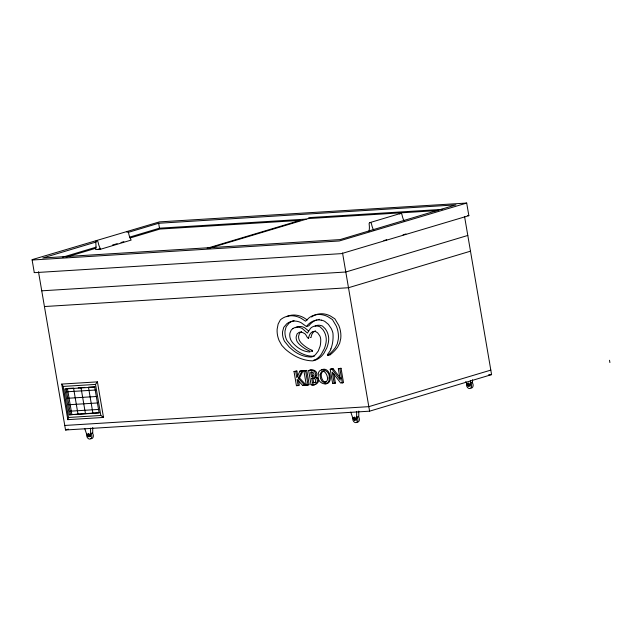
<?xml version="1.0" encoding="UTF-8"?>
<svg xmlns="http://www.w3.org/2000/svg" width="642" height="642" viewBox="0 0 642 642"><rect width="100%" height="100%" fill="white"/><g stroke="black" fill="none" stroke-linecap="round" stroke-linejoin="round"><path stroke-width="0.96" d="M466.686 203.057L159.417 221.891L32.886 259.424A3.708 0.425 -9.7 0 0 33.135 259.954L339.289 240.975L466.686 203.057L468.853 215.656L341.448 253.63L35.294 272.609A3.708 0.425 -9.7 0 1 34.323 272.393M468.853 215.712L467.737 215.568M67.819 419.651L68.509 417.469L63.205 386.42L61.736 384.077L97.424 381.87L103.506 417.444L67.819 419.651L61.736 384.077M468.178 386.139L466.557 383.619A3.459 2.504 73.3 0 0 469.623 388.562A3.459 2.504 73.3 0 0 470.947 383.346L469.888 385.12L470.04 386.027L468.178 386.139L465.763 381.597M90.578 428.182L90.602 433.687L89.768 435.757L90.225 436.568L88.363 436.68L86.558 433.936L84.72 428.543M90.225 436.568L90.073 435.661L91.132 433.888A3.459 2.504 73.3 0 1 89.808 439.104A3.459 2.504 73.3 0 1 86.742 434.152L86.558 433.936M356.623 411.723L356.655 417.228L355.82 419.298L356.278 420.109L354.416 420.221L352.61 417.477L350.773 412.084M356.278 420.109L356.125 419.21L357.185 417.428A3.459 2.504 73.3 0 1 355.861 422.645A3.459 2.504 73.3 0 1 352.795 417.701M470.401 380.393L470.417 383.146L469.583 385.216L470.04 386.027M330.879 348.879C331.513 350.107 325.382 356.109 328.174 355.146A58.542 42.396 73.3 0 0 335.22 347.787L337.259 343.879L338.326 339.169A20.343 14.734 73.3 0 0 336.392 326.216L332.42 319.547L327.717 316.586A31.033 22.47 73.3 0 0 309.147 317.734L305.552 321.209L301.307 318.384A31.972 23.152 73.3 0 0 280.377 319.828L278.138 324.025L277.135 329.202A19.051 13.795 73.3 0 0 279.053 340.437L281.79 345.38L285.401 349.216A59.064 42.773 73.3 0 0 312.951 360.868A31.249 22.63 73.3 0 0 321.417 354.103L324.306 348.742A32.798 23.754 73.3 0 0 326.072 342.395A12.936 9.365 73.3 0 0 324.467 332.163L322.926 329.635L319.997 326.77A15.191 11.002 73.3 0 0 310.616 328.206L307.398 333.07L302.181 328.463A15.095 10.93 73.3 0 0 292.993 328.471M308.593 338.246C306.828 338.599 306.362 333.688 304.059 333.318A9.357 6.773 73.3 0 0 299.132 332.315L297.053 333.936L296.155 336.986A6.733 4.871 73.3 0 0 297.19 341.624L298.538 343.478A37.501 27.157 73.3 0 0 309.749 351.078L309.901 351.976A31.113 22.534 73.3 0 1 292.487 342.531L291.091 340.485A8.86 6.412 73.3 0 1 289.943 333.062L291.235 330.044L292.993 328.471M299.501 377.969L305.985 384.895L304.814 385.248L298.329 378.323L299.501 377.969L303.144 370.643L299.926 371.124L296.789 377.665L295.705 371.381L296.877 371.036L297.808 376.413M298.329 378.323L301.973 370.996L303.144 370.643M329.852 354.207L330.044 354.785L330.614 354.416A58.542 42.396 73.3 0 0 337.66 347.057L339.698 343.149L340.766 338.438A20.343 14.734 73.3 0 0 338.832 325.486L334.859 318.817L330.157 315.856A31.033 22.47 73.3 0 0 314.339 315.35M103.506 417.444L100.818 415.47L95.514 384.422L97.424 381.87M312.397 351.198L312.189 350.339M330.165 354.761L327.773 355.451M321.586 369.848C330.06 365.499 334.53 384.422 324.932 383.796M301.571 331.585L299.501 333.206L298.594 336.248A6.733 4.871 73.3 0 0 299.637 340.894L300.978 342.748A37.501 27.157 73.3 0 0 312.189 350.347M96.388 241.922L42.749 257.988L340.051 239.602L455.948 204.878L158.646 223.272L127.999 232.452M62.747 257.169L96.276 247.122M129.796 237.083L159.489 228.183L306.146 219.115M65.998 257.193L95.706 248.302M130.198 237.965L159.898 229.066L300.103 220.391L207.165 248.237M98.114 249.385L100.024 248.807M112.414 245.1L117.181 243.671M120.993 242.532L123.85 241.673M100.65 249.224A16.275 11.789 73.3 0 1 98.178 242.596A1.661 1.204 73.3 0 0 96.645 240.79A1.661 1.204 73.3 0 0 95.746 242.676L95.762 242.748A16.275 11.789 73.3 0 1 95.586 249.537L100.65 249.224L131.153 240.084A16.275 11.789 73.3 0 1 128.673 233.455L128.577 232.934A1.661 1.204 73.3 0 0 126.546 231.947M209.637 248.133L308.329 218.569L438.59 210.512M369.752 222.654L400.255 213.513M383.852 240.59L386.733 239.723M403.064 234.828L405.945 233.969M467.801 235.453L345.805 272.007L41.746 290.818M470.49 251.183L348.486 287.728L44.426 306.539M313.095 331.601A7.07 5.12 73.3 0 1 315.872 331.729L317.678 332.869L319.804 335.822A7.72 5.585 73.3 0 1 320.727 340.798A21.796 15.785 73.3 0 1 320.077 346.295L318.272 351.038L315.455 354.681A20.375 14.758 73.3 0 1 311.843 356.936A41.457 30.022 73.3 0 1 293.49 350.725L289.253 347.089L284.526 341.327A13.057 9.453 73.3 0 1 282.568 331.665L283.748 327.348L286.685 323.841A23.232 16.82 73.3 0 1 301.05 322.653L306.427 326.513L308.866 325.783A27.758 20.103 73.3 0 1 316.795 319.925M69.312 414.796L99.133 412.95L94.711 387.094L64.89 388.94L69.312 414.796L99.406 412.646M38.488 271.767L65.532 429.988L68.381 429.129M298.402 379.944L299.316 385.312L296.452 385.77L294.012 371.485L296.877 371.036M90.602 433.687L92.737 433.045L92.713 427.54M303.899 370.875L306.764 370.418L309.203 384.694L308.032 385.048L306.338 385.152L303.899 370.875L306.764 370.418M88.363 436.68L87.906 435.87L90.073 435.661M308.658 370.651C312.734 367.89 319.676 372.143 315.776 376.661C322.3 379.984 316.354 386.259 311.057 384.71L308.658 370.651C312.718 368.492 318.151 373.243 314.604 377.014C320.358 379.181 316.402 386.957 311.057 384.71M333.776 373.644L335.389 383.081L332.652 383.531L330.213 369.246L333.158 368.789L339.867 377.416M330.213 369.246L333.158 368.789M311.37 376.557L313.665 375.795C314.885 373.764 312.815 371.349 310.632 372.216L311.37 376.557L313.248 376.164M331.986 369.142L340.252 380.048L338.326 368.749L341.046 368.299L343.486 382.576L340.661 383.033L332.275 372.111L334.209 383.426M338.326 368.749L341.046 368.299M311.667 378.29C314.155 377.352 316.715 379.775 315.358 382.231L312.477 383.017L311.667 378.29L315.086 377.937M298.145 385.665L297.069 379.406L302.639 385.385L305.985 384.895M312.477 383.017L315.896 382.423M306.338 385.152L307.518 384.799M332.652 383.531L335.389 383.081M490.817 370.105L368.821 406.659L64.762 425.461M65.532 429.988L369.591 411.177L491.587 374.623L464.543 216.41M352.61 417.477L354.416 420.221M356.655 417.228L358.79 416.586L358.758 411.081M470.417 383.146L472.552 382.504L472.536 379.751M354.264 419.322L356.125 419.21M468.026 385.24L469.888 385.12M323.985 370.996C319.804 371.999 321.04 378.074 322.998 380.682A4.277 3.098 73.3 0 0 325.004 381.982L326.553 381.894M442.635 209.356L309.267 217.606A2.913 2.111 73.3 0 0 308.674 218.007M294.012 371.485L295.705 371.381M299.926 371.124L301.973 370.996M63.205 386.42L95.514 384.422M67.964 388.458L73.549 388.113L77.971 413.97M78.212 387.824L84.736 387.423M94.984 386.789L88.46 387.19L92.881 413.055M66.648 391.805L95.538 390.023M67.755 398.273L96.645 396.483M341.833 382.68L343.486 382.576M302.639 385.385L304.814 385.248M488.586 374.816L491.587 374.623M68.863 404.741L97.745 402.951M69.962 411.201L98.852 409.411M68.509 417.469L100.818 415.47M307.293 319.973L303.746 317.654A31.972 23.152 73.3 0 0 286.493 316.707M308.393 330.791L304.621 327.733A15.095 10.93 73.3 0 0 295.432 327.741M310.383 337.556L311.033 337.515A10.24 7.415 73.3 0 1 315.519 330.839M471.95 382.207L472.472 382.889A3.459 2.504 73.3 0 1 471.148 388.105M358.188 416.297L358.709 416.971A3.459 2.504 73.3 0 1 359.167 420.743A3.459 2.504 73.3 0 1 356.703 422.115M92.135 432.748L92.657 433.43A3.459 2.504 73.3 0 1 93.114 437.202A3.459 2.504 73.3 0 1 90.658 438.574M340.268 377.953L340.709 378.595M87.312 434.49L88.211 435.782M609.515 360.274L609.9 362.537M342.547 252.964L369.591 411.177M339.875 368.652L342.314 382.929M311.803 371.862L312.542 376.204M312.839 377.937L313.649 382.664M305.592 370.771L308.032 385.048M158.646 223.272L159.489 228.183M81.004 387.656L85.426 413.512M67.53 389.204L71.84 414.427M66.094 388.579L70.516 414.435M32.1 259.85L34.267 272.505M313.842 360.09A59.064 42.773 73.3 0 0 315.391 360.138A31.249 22.63 73.3 0 0 323.857 353.373L326.746 348.012A32.798 23.754 73.3 0 0 328.511 341.656A12.936 9.365 73.3 0 0 326.906 331.433L325.366 328.905L322.436 326.04A15.191 11.002 73.3 0 0 315.11 326.048M312.349 351.286A31.113 22.534 73.3 0 1 310.832 351.174M330.887 348.887A31.811 23.032 73.3 0 0 332.949 333.142A16.194 11.725 73.3 0 0 331.152 328.375L328.391 324.362L324.972 321.514A15.023 10.882 73.3 0 0 321.249 320.149M308.617 338.262A10.24 7.415 73.3 0 1 313.079 331.569M314.283 356.222A41.457 30.022 73.3 0 1 295.93 349.986L291.693 346.359L286.966 340.597A13.057 9.453 73.3 0 1 285.008 330.935L286.188 326.618L289.125 323.111A23.232 16.82 73.3 0 1 294.092 320.655M311.587 317.004A31.033 22.47 73.3 0 1 313.625 315.712M308.248 218.665A2.913 2.111 73.3 0 1 308.481 218.24M369.014 231.313A16.275 11.789 73.3 0 0 369.19 224.515L369.182 224.451A1.661 1.204 73.3 0 1 370.081 222.565A1.661 1.204 73.3 0 1 371.598 224.299L371.606 224.371A16.275 11.789 73.3 0 0 373.708 230.317M318.119 319.564A27.758 20.103 73.3 0 1 319.475 319.331M404.203 221.177A16.275 11.789 73.3 0 1 402.109 215.23L402.093 215.158A1.661 1.204 73.3 0 0 401.098 213.537A1.661 1.204 73.3 0 0 399.765 214.027M306.435 326.529A27.758 20.103 73.3 0 1 321.249 320.117M320.077 374.832L320.47 378.282L321.819 381.027A4.277 3.098 73.3 0 0 323.825 382.335C332.789 382.383 323.135 363.549 320.077 374.832M329.097 378.01C330.165 387.937 316.498 383.876 318.296 375.722C317.3 365.828 330.887 369.84 329.097 378.01M87.946 434.04A0.923 0.666 73.3 0 0 88.756 435.364A0.923 0.666 73.3 0 0 89.11 433.968A0.923 0.666 73.3 0 0 87.946 434.04M353.991 417.581A0.923 0.666 73.3 0 0 354.809 418.905A0.923 0.666 73.3 0 0 355.162 417.509A0.923 0.666 73.3 0 0 353.991 417.581M467.753 383.499A0.923 0.666 73.3 0 0 468.572 384.823A0.923 0.666 73.3 0 0 468.925 383.426A0.923 0.666 73.3 0 0 467.753 383.499"/></g></svg>
